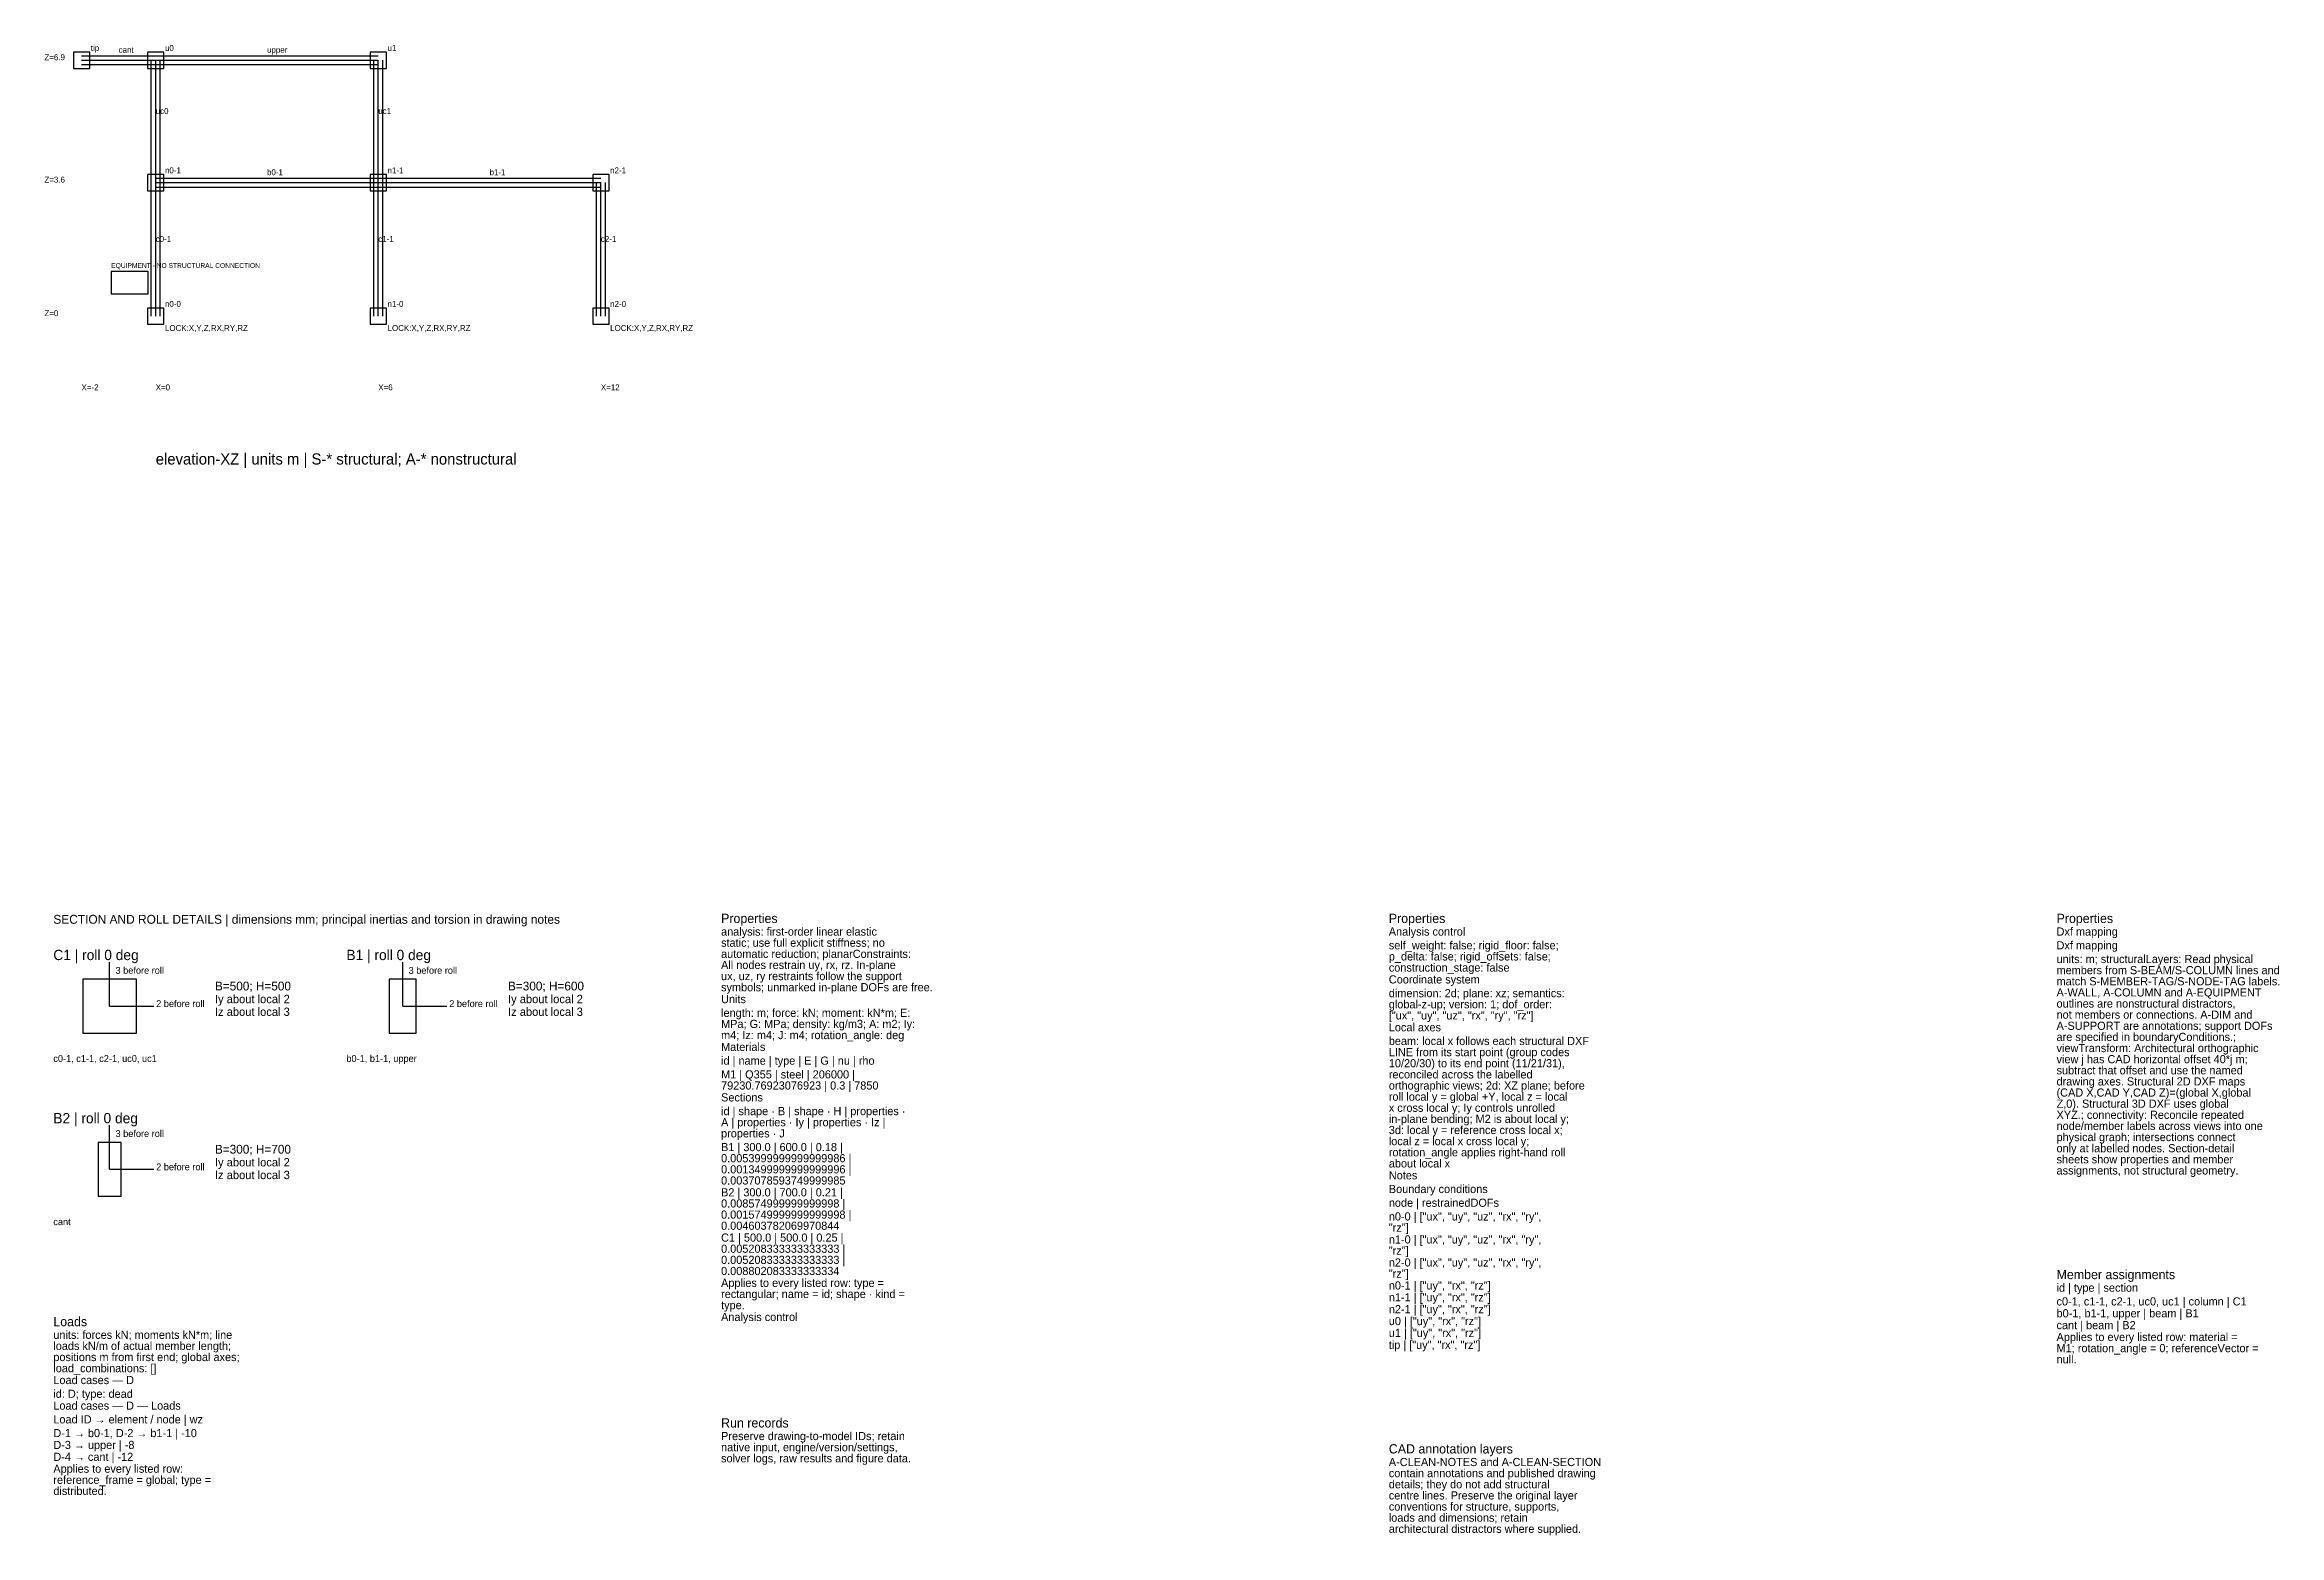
# Model space of a CAD drawing. Extents: x -3 to 57.2, y -32.9 to 7.3.
import ezdxf

# ---------------------------------------------------------------- set-up
doc = ezdxf.new("R2010")
doc.units = 0

msp = doc.modelspace()

# ---------------------------------------------------------------- linework, layer by layer
at = {"layer": 'A-CLEAN-SECTION'}
for p, q in [((-1.242, -18.6), (-1.242, -17.412)), ((6.658, -18.6), (6.658, -17.412)), ((-0.516, -17.874), (-1.968, -17.874)), ((-1.968, -17.874), (-1.968, -19.326)), ((-0.516, -19.326), (-0.516, -17.874)), ((7.021, -17.874), (6.295, -17.874)), ((6.295, -17.874), (6.295, -19.326)), ((7.021, -19.326), (7.021, -17.874)), ((-1.242, -18.6), (-0.054, -18.6)), ((6.658, -18.6), (7.846, -18.6)), ((-1.968, -19.326), (-0.516, -19.326)), ((6.295, -19.326), (7.021, -19.326)), ((-0.9309, -22.274), (-1.5531, -22.274)), ((-1.5531, -22.274), (-1.5531, -23.726)), ((-1.242, -23), (-1.242, -21.812)), ((-0.9309, -23.726), (-0.9309, -22.274)), ((-1.242, -23), (-0.054, -23)), ((-1.5531, -23.726), (-0.9309, -23.726))]:
    msp.add_line(p, q, dxfattribs=at)
at = {"layer": 'A-COLUMN'}
for p, q in [((-1.78, 7.12), (-2.22, 7.12)), ((-2.22, 7.12), (-2.22, 6.68)), ((-2.22, 6.68), (-1.78, 6.68)), ((-1.78, 6.68), (-1.78, 7.12)), ((0.22, 7.12), (-0.22, 7.12)), ((-0.22, 7.12), (-0.22, 6.68)), ((-0.22, 6.68), (0.22, 6.68)), ((0.22, 6.68), (0.22, 7.12)), ((6.22, 7.12), (5.78, 7.12)), ((5.78, 7.12), (5.78, 6.68)), ((5.78, 6.68), (6.22, 6.68)), ((6.22, 6.68), (6.22, 7.12)), ((0.22, 3.82), (-0.22, 3.82)), ((-0.22, 3.82), (-0.22, 3.38)), ((0.22, 3.38), (0.22, 3.82)), ((6.22, 3.82), (5.78, 3.82)), ((5.78, 3.82), (5.78, 3.38)), ((6.22, 3.38), (6.22, 3.82)), ((12.22, 3.82), (11.78, 3.82)), ((11.78, 3.82), (11.78, 3.38)), ((12.22, 3.38), (12.22, 3.82)), ((-0.22, 3.38), (0.22, 3.38)), ((5.78, 3.38), (6.22, 3.38)), ((11.78, 3.38), (12.22, 3.38)), ((0.22, 0.22), (-0.22, 0.22)), ((-0.22, 0.22), (-0.22, -0.22)), ((0.22, -0.22), (0.22, 0.22)), ((6.22, 0.22), (5.78, 0.22)), ((5.78, 0.22), (5.78, -0.22)), ((6.22, -0.22), (6.22, 0.22)), ((12.22, 0.22), (11.78, 0.22)), ((11.78, 0.22), (11.78, -0.22)), ((12.22, -0.22), (12.22, 0.22)), ((-0.22, -0.22), (0.22, -0.22)), ((5.78, -0.22), (6.22, -0.22)), ((11.78, -0.22), (12.22, -0.22))]:
    msp.add_line(p, q, dxfattribs=at)
at = {"layer": 'A-EQUIPMENT'}
for p, q in [((-0.2, 1.2), (-1.2, 1.2)), ((-1.2, 1.2), (-1.2, 0.6)), ((-0.2, 0.6), (-0.2, 1.2)), ((-1.2, 0.6), (-0.2, 0.6))]:
    msp.add_line(p, q, dxfattribs=at)
at = {"layer": 'A-WALL'}
for p, q in [((-2, 7.02), (0, 7.02)), ((-2, 6.78), (0, 6.78)), ((-0.12, 3.6), (-0.12, 6.9)), ((0, 7.02), (6, 7.02)), ((0, 6.78), (6, 6.78)), ((0.12, 3.6), (0.12, 6.9)), ((5.88, 3.6), (5.88, 6.9)), ((6.12, 3.6), (6.12, 6.9)), ((0, 3.72), (6, 3.72)), ((6, 3.72), (12, 3.72)), ((-0.12, 0), (-0.12, 3.6)), ((0, 3.48), (6, 3.48)), ((0.12, 0), (0.12, 3.6)), ((5.88, 0), (5.88, 3.6)), ((6, 3.48), (12, 3.48)), ((6.12, 0), (6.12, 3.6)), ((11.88, 0), (11.88, 3.6)), ((12.12, 0), (12.12, 3.6))]:
    msp.add_line(p, q, dxfattribs=at)
at = {"layer": 'S-BEAM'}
for p, q in [((-2, 6.9), (0, 6.9)), ((0, 6.9), (6, 6.9)), ((0, 3.6), (6, 3.6)), ((6, 3.6), (12, 3.6))]:
    msp.add_line(p, q, dxfattribs=at)
at = {"layer": 'S-COLUMN'}
for p, q in [((0, 3.6), (0, 6.9)), ((6, 3.6), (6, 6.9)), ((0, 0), (0, 3.6)), ((6, 0), (6, 3.6)), ((12, 0), (12, 3.6))]:
    msp.add_line(p, q, dxfattribs=at)

# ---------------------------------------------------------------- texts
at = {"layer": 'A-CLEAN-NOTES'}
for s, height, p in [('Properties', 0.25, (15.24, -16.36)), ('Properties', 0.25, (33.24, -16.36)), ('Properties', 0.25, (51.24, -16.36)), ('static; use full explicit stiffness; no', 0.22, (15.24, -17)), ('analysis: first-order linear elastic', 0.22, (15.24, -16.7)), ('Analysis control', 0.22, (33.24, -16.7)), ('self_weight: false; rigid_floor: false;', 0.22, (33.24, -17.07)), ('Dxf mapping', 0.22, (51.24, -16.7)), ('Dxf mapping', 0.22, (51.24, -17.07)), ('All nodes restrain uy, rx, rz. In-plane', 0.22, (15.24, -17.6)), ('automatic reduction; planarConstraints:', 0.22, (15.24, -17.3)), ('construction_stage: false', 0.22, (33.24, -17.67)), ('p_delta: false; rigid_offsets: false;', 0.22, (33.24, -17.37)), ('units: m; structuralLayers: Read physical', 0.22, (51.24, -17.44)), ('symbols; unmarked in-plane DOFs are free.', 0.22, (15.24, -18.2)), ('ux, uz, ry restraints follow the support', 0.22, (15.24, -17.9)), ('Coordinate system', 0.22, (33.24, -17.99)), ('members from S-BEAM/S-COLUMN lines and', 0.22, (51.24, -17.74)), ('match S-MEMBER-TAG/S-NODE-TAG labels.', 0.22, (51.24, -18.04)), ('length: m; force: kN; moment: kN*m; E:', 0.22, (15.24, -18.89)), ('Units', 0.22, (15.24, -18.52)), ('dimension: 2d; plane: xz; semantics:', 0.22, (33.24, -18.36)), ('global-z-up; version: 1; dof_order:', 0.22, (33.24, -18.66)), ('A-WALL, A-COLUMN and A-EQUIPMENT', 0.22, (51.24, -18.34)), ('outlines are nonstructural distractors,', 0.22, (51.24, -18.64)), ('m4; Iz: m4; J: m4; rotation_angle: deg', 0.22, (15.24, -19.49)), ('MPa; G: MPa; density: kg/m3; A: m2; Iy:', 0.22, (15.24, -19.19)), ('["ux", "uy", "uz", "rx", "ry", "rz"]', 0.22, (33.24, -18.96)), ('Local axes', 0.22, (33.24, -19.28)), ('A-SUPPORT are annotations; support DOFs', 0.22, (51.24, -19.24)), ('not members or connections. A-DIM and', 0.22, (51.24, -18.94)), ('Materials', 0.22, (15.24, -19.81)), ('beam: local x follows each structural DXF', 0.22, (33.24, -19.65)), ('LINE from its start point (group codes', 0.22, (33.24, -19.95)), ('viewTransform: Architectural orthographic', 0.22, (51.24, -19.84)), ('are specified in boundaryConditions.;', 0.22, (51.24, -19.54)), ('id | name | type | E | G | nu | rho', 0.22, (15.24, -20.18)), ('M1 | Q355 | steel | 206000 |', 0.22, (15.24, -20.55)), ('reconciled across the labelled', 0.22, (33.24, -20.55)), ('10/20/30) to its end point (11/21/31),', 0.22, (33.24, -20.25)), ('view j has CAD horizontal offset 40*j m;', 0.22, (51.24, -20.14)), ('subtract that offset and use the named', 0.22, (51.24, -20.44)), ('Sections', 0.22, (15.24, -21.17)), ('79230.76923076923 | 0.3 | 7850', 0.22, (15.24, -20.85)), ('orthographic views; 2d: XZ plane; before', 0.22, (33.24, -20.85)), ('roll local y = global +Y, local z = local', 0.22, (33.24, -21.15)), ('drawing axes. Structural 2D DXF maps', 0.22, (51.24, -20.74)), ('(CAD X,CAD Y,CAD Z)=(global X,global', 0.22, (51.24, -21.04)), ('A | properties · Iy | properties · Iz |', 0.22, (15.24, -21.84)), ('id | shape · B | shape · H | properties ·', 0.22, (15.24, -21.54)), ('x cross local y; Iy controls unrolled', 0.22, (33.24, -21.45)), ('in-plane bending; M2 is about local y;', 0.22, (33.24, -21.75)), ('XYZ.; connectivity: Reconcile repeated', 0.22, (51.24, -21.64)), ('Z,0). Structural 3D DXF uses global', 0.22, (51.24, -21.34)), ('properties · J', 0.22, (15.24, -22.14)), ('B1 | 300.0 | 600.0 | 0.18 |', 0.22, (15.24, -22.51)), ('3d: local y = reference cross local x;', 0.22, (33.24, -22.05)), ('local z = local x cross local y;', 0.22, (33.24, -22.35)), ('physical graph; intersections connect', 0.22, (51.24, -22.24)), ('node/member labels across views into one', 0.22, (51.24, -21.94)), ('0.0053999999999999986 |', 0.22, (15.24, -22.81)), ('0.0013499999999999996 |', 0.22, (15.24, -23.11)), ('about local x', 0.22, (33.24, -22.95)), ('rotation_angle applies right-hand roll', 0.22, (33.24, -22.65)), ('sheets show properties and member', 0.22, (51.24, -22.84)), ('only at labelled nodes. Section-detail', 0.22, (51.24, -22.54)), ('0.0037078593749999985', 0.22, (15.24, -23.41)), ('Notes', 0.22, (33.24, -23.27)), ('Boundary conditions', 0.22, (33.24, -23.64)), ('assignments, not structural geometry.', 0.22, (51.24, -23.14)), ('0.008574999999999998 |', 0.22, (15.24, -24.03)), ('B2 | 300.0 | 700.0 | 0.21 |', 0.22, (15.24, -23.73)), ('node | restrainedDOFs', 0.22, (33.24, -24.01)), ('0.0015749999999999998 |', 0.22, (15.24, -24.33)), ('0.004603782069970844', 0.22, (15.24, -24.63)), ('"rz"]', 0.22, (33.24, -24.68)), ('n0-0 | ["ux", "uy", "uz", "rx", "ry",', 0.22, (33.24, -24.38)), ('0.005208333333333333 |', 0.22, (15.24, -25.25)), ('C1 | 500.0 | 500.0 | 0.25 |', 0.22, (15.24, -24.95)), ('"rz"]', 0.22, (33.24, -25.3)), ('n1-0 | ["ux", "uy", "uz", "rx", "ry",', 0.22, (33.24, -25)), ('0.005208333333333333 |', 0.22, (15.24, -25.55)), ('0.008802083333333334', 0.22, (15.24, -25.85)), ('"rz"]', 0.22, (33.24, -25.92)), ('n2-0 | ["ux", "uy", "uz", "rx", "ry",', 0.22, (33.24, -25.62)), ('Member assignments', 0.25, (51.24, -25.96)), ('Applies to every listed row: type =', 0.22, (15.24, -26.17)), ('rectangular; name = id; shape · kind =', 0.22, (15.24, -26.47)), ('n0-1 | ["uy", "rx", "rz"]', 0.22, (33.24, -26.24)), ('n1-1 | ["uy", "rx", "rz"]', 0.22, (33.24, -26.56)), ('c0-1, c1-1, c2-1, uc0, uc1 | column | C1', 0.22, (51.24, -26.67)), ('id | type | section', 0.22, (51.24, -26.3)), ('Loads', 0.25, (-2.76, -27.23)), ('Analysis control', 0.22, (15.24, -27.09)), ('type.', 0.22, (15.24, -26.77)), ('u0 | ["uy", "rx", "rz"]', 0.22, (33.24, -27.2)), ('n2-1 | ["uy", "rx", "rz"]', 0.22, (33.24, -26.88)), ('cant | beam | B2', 0.22, (51.24, -27.31)), ('b0-1, b1-1, upper | beam | B1', 0.22, (51.24, -26.99)), ('units: forces kN; moments kN*m; line', 0.22, (-2.76, -27.57)), ('loads kN/m of actual member length;', 0.22, (-2.76, -27.87)), ('tip | ["uy", "rx", "rz"]', 0.22, (33.24, -27.84)), ('u1 | ["uy", "rx", "rz"]', 0.22, (33.24, -27.52)), ('Applies to every listed row: material =', 0.22, (51.24, -27.63)), ('M1; rotation_angle = 0; referenceVector =', 0.22, (51.24, -27.93)), ('positions m from first end; global axes;', 0.22, (-2.76, -28.17)), ('load_combinations: []', 0.22, (-2.76, -28.47)), ('null.', 0.22, (51.24, -28.23)), ('Load cases — D', 0.22, (-2.76, -28.79)), ('id: D; type: dead', 0.22, (-2.76, -29.16)), ('Load cases — D — Loads', 0.22, (-2.76, -29.48)), ('Load ID → element / node | wz', 0.22, (-2.76, -29.85)), ('D-1 → b0-1, D-2 → b1-1 | -10', 0.22, (-2.76, -30.22)), ('Preserve drawing-to-model IDs; retain', 0.22, (15.24, -30.3)), ('Run records', 0.25, (15.24, -29.96)), ('D-3 → upper | -8', 0.22, (-2.76, -30.54)), ('D-4 → cant | -12', 0.22, (-2.76, -30.86)), ('solver logs, raw results and figure data.', 0.22, (15.24, -30.9)), ('native input, engine/version/settings,', 0.22, (15.24, -30.6)), ('CAD annotation layers', 0.25, (33.24, -30.66)), ('Applies to every listed row:', 0.22, (-2.76, -31.18)), ('reference_frame = global; type =', 0.22, (-2.76, -31.48)), ('A-CLEAN-NOTES and A-CLEAN-SECTION', 0.22, (33.24, -31)), ('contain annotations and published drawing', 0.22, (33.24, -31.3)), ('distributed.', 0.22, (-2.76, -31.78)), ('details; they do not add structural', 0.22, (33.24, -31.6)), ('centre lines. Preserve the original layer', 0.22, (33.24, -31.9)), ('conventions for structure, supports,', 0.22, (33.24, -32.2)), ('loads and dimensions; retain', 0.22, (33.24, -32.5)), ('architectural distractors where supplied.', 0.22, (33.24, -32.8))]:
    msp.add_text(s, height=height, dxfattribs=at).set_placement(p)
at = {"layer": 'A-CLEAN-SECTION'}
for s, height, p in [('SECTION AND ROLL DETAILS | dimensions mm; principal inertias and torsion in drawing notes', 0.24, (-2.76, -16.38)), ('C1 | roll 0 deg', 0.2772, (-2.76, -17.3592)), ('B1 | roll 0 deg', 0.2772, (5.14, -17.3592)), ('3 before roll', 0.1848, (-1.0836, -17.7288)), ('B=500; H=500', 0.2376, (1.596, -18.1776)), ('3 before roll', 0.1848, (6.8164, -17.7288)), ('B=300; H=600', 0.2376, (9.496, -18.1776)), ('2 before roll', 0.1848, (0.012, -18.6264)), ('Iy about local 2', 0.2244, (1.596, -18.5208)), ('Iz about local 3', 0.2244, (1.596, -18.864)), ('2 before roll', 0.1848, (7.912, -18.6264)), ('Iy about local 2', 0.2244, (9.496, -18.5208)), ('Iz about local 3', 0.2244, (9.496, -18.864)), ('c0-1, c1-1, c2-1, uc0, uc1', 0.1848, (-2.76, -20.1048)), ('b0-1, b1-1, upper', 0.1848, (5.14, -20.1048)), ('B2 | roll 0 deg', 0.2772, (-2.76, -21.7592)), ('3 before roll', 0.1848, (-1.0836, -22.1288)), ('2 before roll', 0.1848, (0.012, -23.0264)), ('B=300; H=700', 0.2376, (1.596, -22.5776)), ('Iy about local 2', 0.2244, (1.596, -22.9208)), ('Iz about local 3', 0.2244, (1.596, -23.264)), ('cant', 0.1848, (-2.76, -24.5048))]:
    msp.add_text(s, height=height, dxfattribs=at).set_placement(p)
at = {"layer": 'A-DIM'}
for s, p in [('Z=6.9', (-3, 6.9)), ('Z=3.6', (-3, 3.6)), ('Z=0', (-3, 0)), ('X=-2', (-2, -2)), ('X=0', (0, -2)), ('X=6', (6, -2)), ('X=12', (12, -2))]:
    msp.add_text(s, height=0.16, dxfattribs=at).set_placement(p)
at = {"layer": 'A-EQUIPMENT-TAG'}
msp.add_text('EQUIPMENT - NO STRUCTURAL CONNECTION', height=0.13, dxfattribs=at).set_placement((-1.2, 1.3))
at = {"layer": 'A-SUPPORT'}
for p in [(0.25, -0.4), (6.25, -0.4), (12.25, -0.4)]:
    msp.add_text('LOCK:X,Y,Z,RX,RY,RZ', height=0.16, dxfattribs=at).set_placement(p)
at = {"layer": 'ANNOTATION'}
msp.add_text('elevation-XZ | units m | S-* structural; A-* nonstructural', height=0.3, dxfattribs=at).set_placement((0, -4))
at = {"layer": 'S-MEMBER-TAG'}
for s, p in [('cant', (-1, 7.1)), ('upper', (3, 7.1)), ('uc0', (0, 5.45)), ('uc1', (6, 5.45)), ('b0-1', (3, 3.8)), ('b1-1', (9, 3.8)), ('c0-1', (0, 2)), ('c1-1', (6, 2)), ('c2-1', (12, 2))]:
    msp.add_text(s, height=0.16, dxfattribs=at).set_placement(p)
at = {"layer": 'S-NODE-TAG'}
for s, p in [('tip', (-1.75, 7.15)), ('u0', (0.25, 7.15)), ('u1', (6.25, 7.15)), ('n0-1', (0.25, 3.85)), ('n1-1', (6.25, 3.85)), ('n2-1', (12.25, 3.85)), ('n0-0', (0.25, 0.25)), ('n1-0', (6.25, 0.25)), ('n2-0', (12.25, 0.25))]:
    msp.add_text(s, height=0.16, dxfattribs=at).set_placement(p)

doc.saveas('drawing.dxf')
